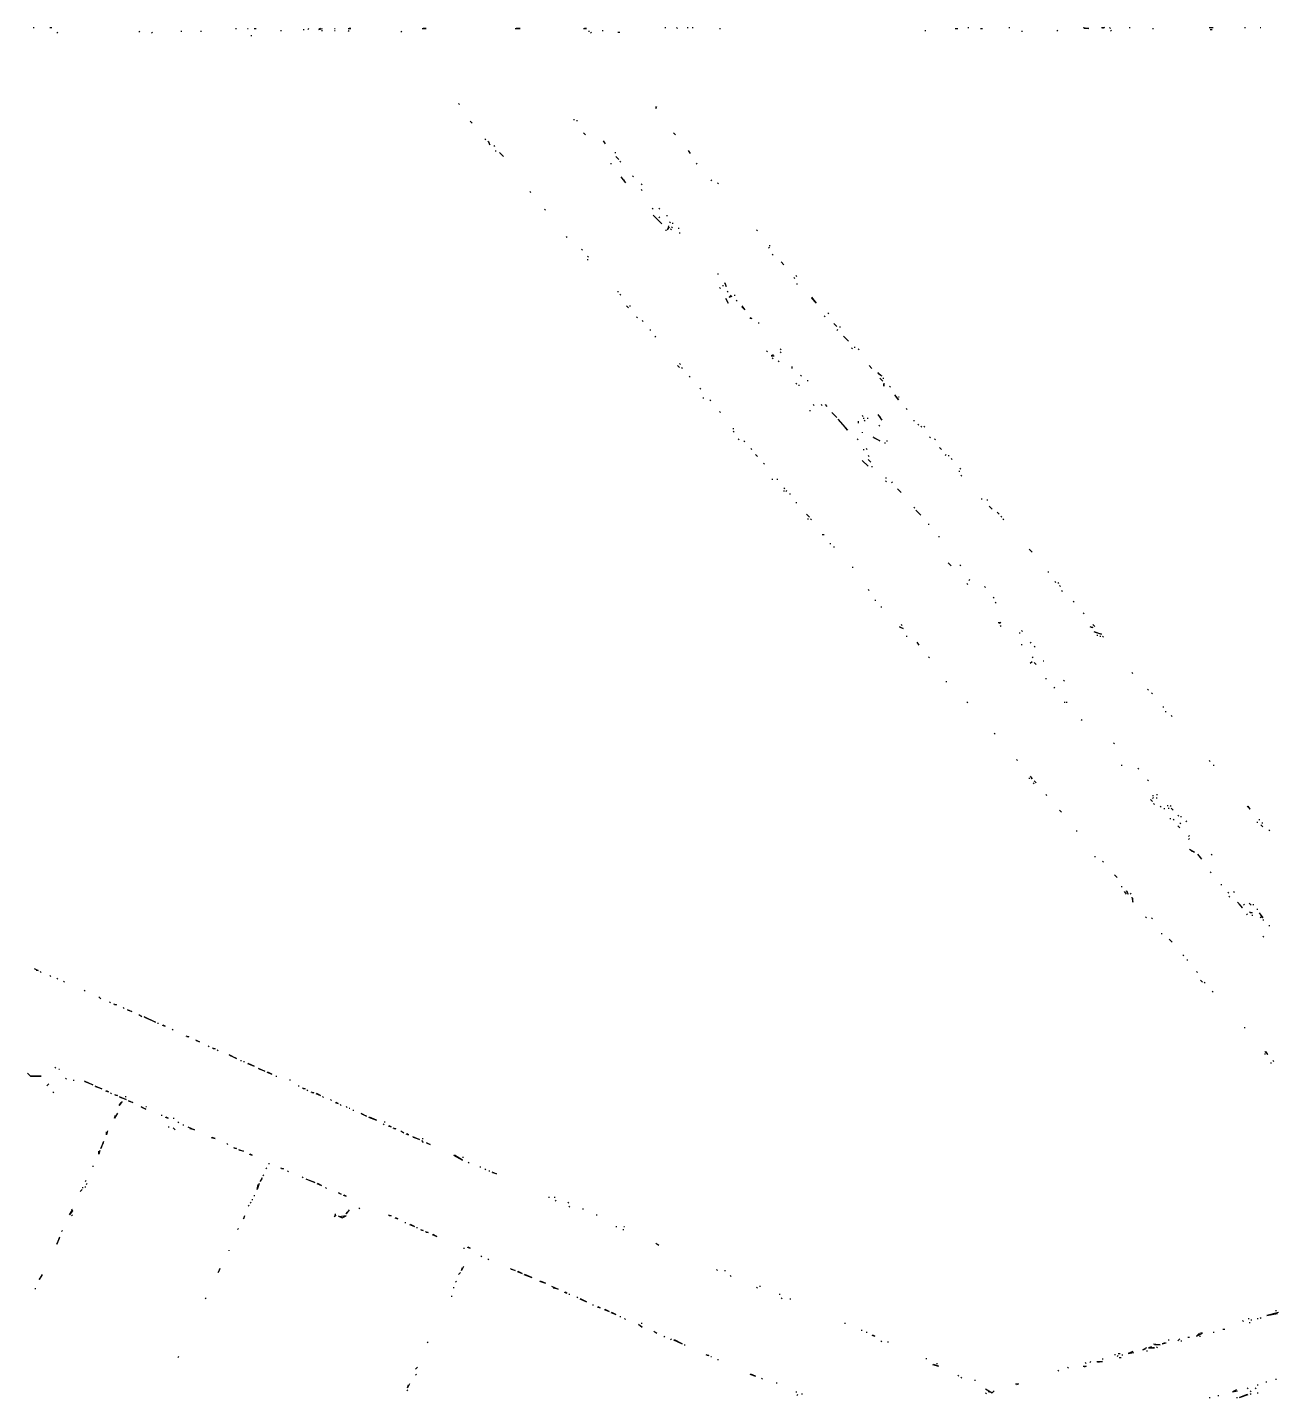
# Model space of a CAD drawing. Extents: x 1 to 1989, y -9 to 1002.
# Drawn here: x 1562 to 1775.3, y 767.8 to 1001.5 of the extents above; entities that cross this region are included whole.
import ezdxf

# ---------------------------------------------------------------- set-up
doc = ezdxf.new("R2010")
doc.units = 0
doc.layers.add('LINEWORK', color=4, linetype='CONTINUOUS')

msp = doc.modelspace()

# ---------------------------------------------------------------- linework, layer by layer
at = {"layer": 'LINEWORK'}
for points in [[(1563, 1001.5), (1563.1667, 1001.5)], [(1565.8333, 1001.5), (1566.1667, 1001.5)], [(1567.1667, 1000.6667), (1567, 1000.5)], [(1581.1667, 1000.8333), (1581, 1000.6667)], [(1583.3333, 1000.6667), (1583.1667, 1000.5)], [(1588.1667, 1000.8333), (1588.3333, 1000.8333)], [(1591.5, 1000.8333), (1591.6667, 1000.8333)], [(1597.5, 1001.3333), (1597.6667, 1001.3333)], [(1599.5, 1001.3333), (1599.6667, 1001.3333)], [(1600.1667, 1000.1667), (1600.1667, 1000)], [(1600.6667, 1001.3333), (1601, 1001.3333)], [(1605.1667, 1001), (1605.3333, 1001)], [(1609, 1001.1667), (1609.1667, 1001.1667)], [(1610, 1001.3333), (1609.8333, 1001.1667)], [(1612, 1001.3333), (1611.6667, 1001.1667), (1612.3333, 1001.3333)], [(1612.1667, 1001), (1612.3333, 1001)], [(1614.3333, 1001.3333), (1614.5, 1001.3333)], [(1614.3333, 1001), (1614.5, 1001)], [(1616.6667, 1001.3333), (1617.1667, 1001.3333), (1616.8333, 1001.3333)], [(1616.6667, 1001), (1616.8333, 1000.8333)], [(1625.8333, 1000.8333), (1625.6667, 1000.6667)], [(1629.3333, 1001.3333), (1630, 1001.3333), (1629.5, 1001.3333)], [(1645.1667, 1001.3333), (1646, 1001.3333), (1645.3333, 1001.3333)], [(1656.8333, 1001.3333), (1657.3333, 1001.3333), (1657, 1001.3333)], [(1657.6667, 1000.8333), (1657.8333, 1000.8333)], [(1658.1667, 1000.6667), (1658, 1000.5)], [(1660, 1001), (1660.1667, 1001)], [(1662.6667, 1000.6667), (1663, 1000.6667)], [(1670.6667, 1001.5), (1670.8333, 1001.5)], [(1672.6667, 1001.5), (1672.8333, 1001.3333)], [(1674.5, 1001.5), (1674.6667, 1001.5)], [(1675.3333, 1001.5), (1675.5, 1001.5)], [(1680, 1001.3333), (1680.1667, 1001.3333)], [(1715, 1001), (1715.1667, 1001)], [(1720.1667, 1001.3333), (1720.6667, 1001.3333)], [(1722.3333, 1001.5), (1722.5, 1001.5)], [(1724.5, 1001.3333), (1724.8333, 1001.3333)], [(1729.3333, 1001.5), (1729.5, 1001.5)], [(1731.5, 1000.8333), (1731.6667, 1000.8333)], [(1737.6667, 1001), (1737.5, 1000.8333)], [(1742, 1001.5), (1743, 1001.3333), (1742.1667, 1001.3333)], [(1745.1667, 1001.5), (1745.6667, 1001.5), (1745.3333, 1001.3333)], [(1746.5, 1001.5), (1746.6667, 1001.3333)], [(1746.8333, 1001), (1746.6667, 1000.8333)], [(1749.8333, 1001.5), (1750, 1001.5)], [(1753.8333, 1001.3333), (1754, 1001.3333)], [(1763.5, 1001.5), (1764.1667, 1001.5)], [(1763.6667, 1001.1667), (1764, 1001.1667)], [(1769.5, 1001.5), (1769.6667, 1001.5)], [(1772.1667, 1001.5), (1772.3333, 1001.5)], [(1635.5, 988.5), (1635.6667, 988.3333)], [(1669.1667, 988), (1669.1667, 987.6667), (1669.3333, 988)], [(1637.5, 985.5), (1637.8333, 985.1667)], [(1655.1667, 985.8333), (1655.1667, 985.6667)], [(1655.6667, 985.6667), (1655.6667, 985.5)], [(1640, 982.5), (1640.1667, 982.3333)], [(1640.5, 982.1667), (1640.8333, 981.5), (1640.6667, 982)], [(1656.8333, 983.5), (1657.1667, 983.1667)], [(1660.1667, 982.1667), (1660.5, 981.6667), (1660.3333, 982)], [(1672.1667, 983.5), (1672.5, 983.1667)], [(1641.5, 981.3333), (1641.6667, 981.1667)], [(1641.8333, 980.5), (1641.8333, 980.3333)], [(1642.5, 980.1667), (1643.1667, 979.5)], [(1662.1667, 980.1667), (1662.3333, 980.1667)], [(1662.3333, 979.5), (1662.8333, 979)], [(1674.6667, 980.5), (1675, 980), (1674.8333, 980.3333)], [(1661.5, 978.3333), (1661.5, 978.1667)], [(1663, 978.6667), (1663.1667, 978.5)], [(1676, 978.3333), (1676.1667, 978.1667)], [(1663.1667, 976), (1664, 975), (1663.6667, 975.5)], [(1665.1667, 976.1667), (1665.3333, 976)], [(1666.6667, 974.8333), (1666.8333, 974.6667)], [(1678.5, 975.5), (1678.6667, 975.3333)], [(1679.6667, 975), (1679.8333, 974.8333)], [(1647.6667, 973.5), (1647.8333, 973.3333)], [(1666.6667, 973.8333), (1666.8333, 973.6667)], [(1650.1667, 970.5), (1650.3333, 970.3333)], [(1668.5, 970.6667), (1668.6667, 970.5)], [(1669.6667, 970.6667), (1669.8333, 970.5)], [(1668.6667, 969.5), (1670.1667, 968)], [(1669.8333, 969.1667), (1669.6667, 969)], [(1671, 969.5), (1671, 969.3333)], [(1671.3333, 967.6667), (1671.1667, 967), (1671.5, 967.5)], [(1671.5, 968.3333), (1671.6667, 968.1667)], [(1671.8333, 967.5), (1672, 967.3333)], [(1672, 968.1667), (1672, 968)], [(1653.8333, 965.8333), (1654, 965.6667)], [(1670.8333, 967), (1670.8333, 966.8333)], [(1671.6667, 967.1667), (1671.8333, 967)], [(1673, 967.3333), (1673, 967.1667)], [(1673.1667, 966.5), (1673.1667, 966.3333)], [(1686.3333, 967), (1686.5, 966.8333)], [(1656.5, 963.6667), (1656.6667, 963.5)], [(1688.3333, 964), (1688.5, 963.8333)], [(1688.5, 964.3333), (1688.6667, 964.3333)], [(1689, 962.8333), (1689.1667, 962.6667)], [(1657.5, 962.5), (1657.6667, 962.3333)], [(1657.5, 962), (1657.5, 961.8333)], [(1690.5, 961.5), (1691, 961)], [(1679.6667, 959.5), (1679.8333, 959.5)], [(1692.6667, 958.8333), (1692.8333, 958.6667)], [(1693, 959.1667), (1693.1667, 959)], [(1662.6667, 956.5), (1662.6667, 956.3333)], [(1663, 956), (1663.1667, 955.8333)], [(1680, 957.1667), (1680.1667, 957)], [(1680.5, 957.5), (1680.6667, 957.5)], [(1680.8333, 958), (1681.1667, 957.3333), (1681, 957.8333)], [(1681.3333, 956.5), (1681.5, 956.3333)], [(1682, 955.8333), (1681.6667, 955.5), (1682.1667, 955.6667)], [(1682.5, 955.8333), (1682.6667, 955.8333)], [(1693.1667, 957.8333), (1693.1667, 957.6667)], [(1664.1667, 954), (1664.5, 953.6667)], [(1664.6667, 954), (1664.8333, 954)], [(1681, 955.3333), (1681.5, 954.5), (1681.1667, 955.1667)], [(1682.8333, 955), (1683, 954.8333)], [(1683.8333, 954), (1684.3333, 953.3333), (1683.8333, 953.8333)], [(1695.6667, 955.5), (1696.5, 954.5), (1695.6667, 955.3333)], [(1665.8333, 952.1667), (1666, 952)], [(1666.8333, 951.5), (1667, 951.3333)], [(1685.1667, 952), (1685.5, 951.8333), (1685.1667, 951.8333)], [(1686.6667, 951.1667), (1686.6667, 951)], [(1697.8333, 952.3333), (1698, 952.1667)], [(1698.5, 952.8333), (1698.6667, 952.6667)], [(1668.1667, 950), (1668.1667, 949.8333)], [(1669.1667, 948.8333), (1669, 948.6667)], [(1699.5, 951), (1700, 950.5)], [(1700.1667, 950), (1700, 949.8333)], [(1700.5, 950.5), (1700.5, 950.3333)], [(1701.1667, 948.8333), (1702, 948)], [(1690.3333, 946.6667), (1690.5, 946.5)], [(1702.5, 946.8333), (1702.6667, 946.6667)], [(1703, 947), (1703, 946.8333)], [(1703.6667, 946.6667), (1703.8333, 946.5)], [(1673.1667, 944.1667), (1673.3333, 944)], [(1688, 946.3333), (1688.1667, 946.1667)], [(1689.1667, 945.6667), (1688.8333, 945.5), (1689.3333, 945.5)], [(1689, 945.1667), (1689.1667, 945)], [(1690, 944.6667), (1690.1667, 944.5)], [(1690.3333, 946.1667), (1690.5, 946)], [(1672.8333, 943.8333), (1673.1667, 943.5)], [(1673.6667, 943.5), (1673.5, 943.3333)], [(1674.8333, 942), (1675, 941.8333)], [(1692.3333, 943.6667), (1692.3333, 943.3333)], [(1693.8333, 942.1667), (1694, 942)], [(1705.5, 943.8333), (1706, 943.3333)], [(1707, 942.6667), (1707.6667, 942), (1707, 942.5)], [(1676.6667, 940), (1676.8333, 939.8333)], [(1693, 940.8333), (1693.1667, 940.6667)], [(1693.5, 940.5), (1693.6667, 940.5)], [(1695, 941.3333), (1695, 941.1667)], [(1707.3333, 941.6667), (1707.8333, 941.1667)], [(1707.8333, 941.6667), (1708, 941.6667)], [(1708, 940.8333), (1708, 940.3333), (1708, 940.6667)], [(1709, 940.3333), (1709.1667, 940.1667)], [(1677.1667, 938.3333), (1677.3333, 938.3333)], [(1678.3333, 938), (1678.5, 937.8333)], [(1696, 937.1667), (1696.1667, 937)], [(1697.3333, 937.1667), (1697.5, 937)], [(1698, 937.1667), (1698.3333, 936.8333)], [(1709.8333, 938.8333), (1710.5, 938), (1710, 938.6667)], [(1710.5, 938.5), (1710.6667, 938.5)], [(1680, 936), (1680.1667, 935.8333)], [(1695.3333, 936.1667), (1695.5, 936.1667)], [(1699.1667, 935.8333), (1700, 935)], [(1704.3333, 935.3333), (1704.5, 935.1667)], [(1704.5, 934.8333), (1704.6667, 934.8333)], [(1705.1667, 934.8333), (1705.3333, 934.8333)], [(1707, 935.5), (1707.6667, 934.5), (1707.3333, 935.1667)], [(1711.8333, 936.5), (1712, 936.3333)], [(1682.3333, 933.1667), (1682.3333, 933)], [(1682.3333, 932.6667), (1682.5, 932.5)], [(1700.1667, 934.6667), (1701.8333, 932.8333), (1701.1667, 933.6667)], [(1703.6667, 934.3333), (1703.6667, 934)], [(1704.3333, 932.5), (1704.3333, 932.3333)], [(1704.6667, 934.5), (1704.8333, 934.3333)], [(1707.1667, 933.6667), (1707.3333, 933.5)], [(1713.1667, 934.5), (1713.1667, 934.3333)], [(1713.8333, 933.8333), (1714, 933.6667)], [(1714.3333, 933.5), (1714.5, 933.3333)], [(1714.8333, 933.5), (1715, 933.3333)], [(1683.1667, 931.3333), (1683.3333, 931.1667)], [(1684.1667, 931), (1684.3333, 930.8333)], [(1703.5, 931.3333), (1703.6667, 931.1667)], [(1706.1667, 931.6667), (1707.3333, 931), (1706.3333, 931.5)], [(1708.1667, 930.6667), (1708.3333, 930.6667)], [(1708.5, 931), (1708.6667, 931)], [(1715.8333, 931.6667), (1716, 931.5)], [(1716.6667, 931.3333), (1716.8333, 931.1667)], [(1685.3333, 929.6667), (1685.5, 929.5)], [(1686.1667, 928.6667), (1686.5, 928.3333)], [(1704.3333, 927.6667), (1705.3333, 926.6667)], [(1704.5, 929.5), (1704.6667, 929.5)], [(1705, 929.6667), (1705.1667, 929.5)], [(1705.3333, 928.5), (1705.5, 928.3333)], [(1705.3333, 927.8333), (1705.8333, 927.3333)], [(1717.5, 929.8333), (1717.8333, 929.5)], [(1718.6667, 928.6667), (1718.5, 928.5)], [(1719, 928.5), (1719.1667, 928.5)], [(1719.5, 928), (1719.6667, 927.8333)], [(1687.5, 927.1667), (1687.6667, 927)], [(1706, 926.6667), (1706, 926.5)], [(1720.8333, 925.8333), (1721, 925.8333)], [(1721, 926.3333), (1721.1667, 926.1667)], [(1689, 924.5), (1689, 924.3333)], [(1689.8333, 924.5), (1689.8333, 924.3333)], [(1691, 923), (1691.1667, 922.8333)], [(1708.3333, 924.6667), (1708.5, 924.6667)], [(1708.3333, 924.1667), (1708.5, 924)], [(1709.5, 924), (1709.3333, 923.8333)], [(1721.1667, 925.1667), (1721.3333, 925)], [(1691, 922.5), (1691, 922.3333)], [(1691.5, 922.5), (1691.3333, 922.3333)], [(1692, 922), (1692, 921.8333)], [(1710.3333, 922.8333), (1711, 922.1667)], [(1724.6667, 921.1667), (1724.6667, 921)], [(1725.6667, 921), (1725.6667, 920.8333)], [(1693, 920.5), (1693.1667, 920.5)], [(1694.8333, 918.5), (1695.3333, 918), (1695, 918.3333)], [(1713.1667, 919.6667), (1713.3333, 919.5)], [(1713.5, 919.1667), (1714.3333, 918.3333)], [(1726, 919.8333), (1726.5, 919.3333)], [(1727.3333, 918.8333), (1727.6667, 918.5)], [(1695, 917.6667), (1695.1667, 917.6667)], [(1695.5, 917.6667), (1695.6667, 917.5)], [(1715.6667, 916.8333), (1715.6667, 916.6667)], [(1728, 918.1667), (1728.1667, 918)], [(1728.3333, 917.6667), (1728.5, 917.5)], [(1697.5, 915), (1697.8333, 915)], [(1717.3333, 914.6667), (1717.5, 914.6667)], [(1698.8333, 913.5), (1699, 913.5)], [(1699.5, 913), (1699.5, 912.8333)], [(1732.8333, 912.5), (1733.3333, 912)], [(1702.6667, 909.5), (1702.6667, 909.3333)], [(1719, 910.1667), (1719.5, 909.6667)], [(1721, 909.8333), (1721.1667, 909.6667)], [(1722.1667, 906.6667), (1722.3333, 906.5)], [(1722.6667, 907.3333), (1722.5, 907.1667)], [(1736, 908.6667), (1736.1667, 908.6667)], [(1737.1667, 907), (1737.3333, 906.8333)], [(1737.6667, 906.8333), (1737.8333, 906.6667)], [(1705.3333, 905.6667), (1705.5, 905.5)], [(1725.1667, 906.1667), (1725.3333, 906)], [(1726.6667, 904.3333), (1726.8333, 904.1667)], [(1738, 906.3333), (1738.1667, 906.1667)], [(1738.3333, 905.5), (1738.5, 905.3333)], [(1706.5, 903.8333), (1706.6667, 903.8333)], [(1707.5, 902.6667), (1707.6667, 902.6667)], [(1727, 903.5), (1727.1667, 903.3333)], [(1740.3333, 903.6667), (1740.5, 903.5)], [(1711, 899.6667), (1711.1667, 899.5)], [(1727.5, 900), (1728, 900), (1727.6667, 899.8333)], [(1742, 901.6667), (1742.1667, 901.5)], [(1743.6667, 899.6667), (1744, 899.3333)], [(1710.6667, 899.3333), (1711.3333, 899), (1710.8333, 899.1667)], [(1711.8333, 897.6667), (1712, 897.6667)], [(1727.8333, 899.5), (1728, 899.3333)], [(1731.1667, 898.3333), (1731.1667, 898.1667)], [(1731.5, 898.6667), (1731.6667, 898.5)], [(1743.1667, 899.3333), (1743.6667, 899.1667), (1743.3333, 899.1667)], [(1743.8333, 898.5), (1745.1667, 898), (1744, 898.3333)], [(1744.3333, 897.8333), (1744.5, 897.8333)], [(1744.8333, 897.6667), (1745, 897.6667)], [(1745.3333, 897.6667), (1745.5, 897.5)], [(1713.6667, 896.6667), (1714, 896.1667), (1713.8333, 896.5)], [(1731.5, 896.3333), (1731.5, 896.1667)], [(1733.1667, 896.6667), (1733, 896.5)], [(1733.6667, 896), (1733.8333, 895.8333)], [(1715.6667, 894.1667), (1715.8333, 894)], [(1733.3333, 893.3333), (1733, 893)], [(1733.5, 894.1667), (1733.3333, 894)], [(1733.6667, 893.1667), (1734, 892.8333)], [(1735.1667, 893.5), (1735.3333, 893.5)], [(1735.6667, 890.5), (1735.6667, 890.3333)], [(1750.3333, 891.5), (1750.5, 891.3333)], [(1718.6667, 890), (1718.6667, 889.8333)], [(1737.1667, 889), (1737, 888.8333)], [(1738.6667, 890.1667), (1738.8333, 890)], [(1753, 888.6667), (1753.1667, 888.5)], [(1753.6667, 888), (1753.8333, 887.8333)], [(1722.1667, 886.5), (1722.3333, 886.3333)], [(1738.8333, 886.5), (1738.8333, 886.3333)], [(1739.1667, 886.5), (1739.1667, 886.3333)], [(1755.6667, 885.6667), (1755.6667, 885.5)], [(1741.6667, 883.5), (1741.8333, 883.3333)], [(1756, 884.8333), (1756.1667, 884.8333)], [(1757, 884.1667), (1757.1667, 884)], [(1726.8333, 881.1667), (1727, 881)], [(1747.1667, 879.5), (1747.3333, 879.3333)], [(1730.6667, 876.6667), (1730.8333, 876.5)], [(1763.5, 876.5), (1763.6667, 876.3333)], [(1748.5, 875.6667), (1748.6667, 875.6667)], [(1751.3333, 875.1667), (1751.5, 875)], [(1764.1667, 875.6667), (1764.3333, 875.6667)], [(1732.8333, 873.5), (1732.8333, 873.3333)], [(1733, 873.8333), (1733.3333, 873.3333), (1733.1667, 873.6667)], [(1733.5, 872.6667), (1733.6667, 872.5)], [(1733.6667, 873), (1734, 872.6667)], [(1753, 873.1667), (1753.1667, 873)], [(1735.6667, 870.6667), (1735.8333, 870.5)], [(1753.5, 869.8333), (1753.8333, 869.5)], [(1753.8333, 870.5), (1754, 870.5)], [(1754, 870.1667), (1753.8333, 870)], [(1754.5, 870.6667), (1754.6667, 870.6667)], [(1754.5, 870.1667), (1754.5, 870)], [(1738, 868), (1738.3333, 867.6667)], [(1754, 869.1667), (1754.1667, 869)], [(1755.1667, 868.6667), (1755.3333, 868.5)], [(1755.8333, 868.3333), (1755.8333, 868.1667)], [(1756.3333, 868.8333), (1756.5, 868.8333)], [(1756.5, 868.3333), (1756.6667, 868.3333)], [(1756.8333, 868.8333), (1757, 868.6667)], [(1757, 868.3333), (1757.3333, 868)], [(1758.1667, 867.1667), (1758.3333, 867)], [(1758.6667, 867), (1758.6667, 866.8333)], [(1770, 868.6667), (1770.5, 868.1667), (1770.1667, 868.6667)], [(1756.8333, 866.6667), (1756.8333, 866.5)], [(1757.3333, 866.5), (1757.5, 866.3333)], [(1758.1667, 865.3333), (1758.5, 865)], [(1758.5, 865.8333), (1758.6667, 865.6667)], [(1759.6667, 866.1667), (1759.5, 866)], [(1771.6667, 866), (1771.6667, 865.8333)], [(1772, 866.5), (1772, 866.3333)], [(1772.3333, 865.5), (1772.6667, 865.1667)], [(1772.5, 865.8333), (1772.6667, 865.8333)], [(1773.6667, 864.6667), (1773.8333, 864.5)], [(1740.8333, 864.5), (1741, 864.5)], [(1760.1667, 863.6667), (1760, 863.5)], [(1760.1667, 863.1667), (1760, 863)], [(1744, 860.1667), (1744, 860)], [(1760.1667, 861.3333), (1761, 860.8333), (1760.5, 861)], [(1761.5, 860.5), (1762.1667, 859.6667), (1762, 860)], [(1763.8333, 860.5), (1764, 860.3333)], [(1745.3333, 859.3333), (1745.5, 859.1667)], [(1747.3333, 857), (1747.8333, 856.5), (1747.5, 856.8333)], [(1763.6667, 857.5), (1763.8333, 857.3333)], [(1765.5, 855.3333), (1765.6667, 855.3333)], [(1748.5, 855), (1748.6667, 855)], [(1749, 854.1667), (1749.3333, 853.6667), (1749.1667, 854)], [(1749.3333, 854.3333), (1749.6667, 853.6667), (1749.5, 854.1667)], [(1750, 853.8333), (1750.1667, 853.6667)], [(1750.3333, 853.1667), (1750.5, 852.3333), (1750.5, 853)], [(1766.6667, 854), (1766.8333, 853.8333)], [(1766.8333, 853.3333), (1767, 853.1667)], [(1767.6667, 854.1667), (1767.8333, 854)], [(1768.3333, 852.3333), (1769.1667, 851.3333), (1768.6667, 852)], [(1769.5, 852), (1769.3333, 851.8333)], [(1770.3333, 852.1667), (1770.6667, 851.8333)], [(1770.3333, 850.6667), (1770.8333, 850.5), (1770.5, 850.5)], [(1771, 852), (1771, 851.8333)], [(1771.6667, 851.1667), (1771.6667, 851)], [(1752.6667, 849.8333), (1752.8333, 849.6667)], [(1753.6667, 849.6667), (1753.8333, 849.5)], [(1769.8333, 850.3333), (1770, 850.1667)], [(1770.8333, 850.1667), (1770.8333, 850)], [(1772, 850.5), (1772.6667, 849.6667), (1772.3333, 850.1667)], [(1772.1667, 849.8333), (1772.3333, 849.6667)], [(1772.6667, 849.3333), (1772.8333, 849.3333)], [(1773.6667, 848.3333), (1773.8333, 848.3333)], [(1755.3333, 847), (1755.5, 847)], [(1756.6667, 846), (1757.1667, 845.5)], [(1772.6667, 846.5), (1772.8333, 846.3333)], [(1759, 843.3333), (1759.1667, 843.1667)], [(1759.6667, 842.5), (1759.8333, 842.5)], [(1563.1667, 841), (1563.8333, 840.6667), (1563.5, 840.6667)], [(1564.1667, 840.5), (1564.3333, 840.3333)], [(1565.8333, 839.8333), (1566, 839.6667)], [(1567, 839.3333), (1567.1667, 839.1667)], [(1761.3333, 840.5), (1761.5, 840.3333)], [(1762, 839), (1762.3333, 838.6667)], [(1568.1667, 838.8333), (1568.3333, 838.6667)], [(1571.6667, 837.3333), (1571.8333, 837.1667)], [(1762.6667, 838.6667), (1762.8333, 838.5)], [(1764, 837.1667), (1764.1667, 837)], [(1574.1667, 836.1667), (1574.5, 835.8333)], [(1576, 835.3333), (1576.1667, 835.1667)], [(1576.6667, 835), (1577.1667, 834.8333), (1576.8333, 834.8333)], [(1578.3333, 834.3333), (1578.5, 834.1667)], [(1579, 834), (1579.8333, 833.6667), (1579.1667, 833.8333)], [(1581, 833.1667), (1581.5, 832.8333), (1581.1667, 833)], [(1581.8333, 832.8333), (1583.8333, 831.8333), (1582, 832.6667)], [(1584.1667, 831.6667), (1584.3333, 831.6667)], [(1585, 831.3333), (1585.5, 831.1667), (1585.1667, 831.3333)], [(1586.6667, 830.6667), (1586.8333, 830.5)], [(1769.5, 831), (1769.5, 830.8333)], [(1589, 829.5), (1589.5, 829.3333), (1589.1667, 829.3333)], [(1590.6667, 828.8333), (1591.3333, 828.5), (1590.8333, 828.6667)], [(1592.8333, 827.8333), (1593, 827.6667)], [(1593.5, 827.5), (1594, 827.3333), (1593.6667, 827.3333)], [(1594.3333, 827.1667), (1594.5, 827)], [(1596.3333, 826.3333), (1597.6667, 825.6667), (1596.5, 826.1667)], [(1598.3333, 825.3333), (1598.5, 825.3333)], [(1598.8333, 825.1667), (1599, 825.1667)], [(1773, 826.8333), (1773.5, 826.3333), (1773.1667, 826.8333)], [(1773, 826.5), (1773, 826.3333)], [(1774, 825), (1774, 824.8333)], [(1774.3333, 825.3333), (1774.5, 825.1667)], [(1562, 823.1667), (1562.5, 822.6667), (1564.3333, 822.6667), (1562.5, 822.6667)], [(1566.6667, 824.1667), (1566.8333, 824)], [(1567.3333, 823.8333), (1567.5, 823.8333)], [(1599.5, 824.8333), (1600.6667, 824.3333), (1599.6667, 824.8333)], [(1601.3333, 824), (1602.5, 823.5), (1601.5, 823.8333)], [(1602.8333, 823.3333), (1603.6667, 823), (1603, 823.3333)], [(1604.3333, 822.6667), (1604.5, 822.6667)], [(1565.6667, 821.3333), (1565.3333, 821)], [(1568.5, 822.3333), (1568.6667, 822.1667)], [(1569.8333, 822), (1569.8333, 821.8333)], [(1571.6667, 821.8333), (1573.1667, 821.1667), (1571.8333, 821.6667)], [(1573.5, 821), (1574.6667, 820.5), (1573.6667, 820.8333)], [(1606.6667, 822), (1606.8333, 822)], [(1608.1667, 821), (1608.3333, 821)], [(1608.8333, 820.6667), (1609.3333, 820.5), (1609, 820.5)], [(1609.6667, 820.3333), (1609.8333, 820.1667)], [(1566.3333, 820), (1566.5, 819.8333)], [(1575.3333, 820.1667), (1575.8333, 820), (1575.5, 820.1667)], [(1576.1667, 819.8333), (1576.3333, 819.6667)], [(1576.8333, 819.5), (1577.3333, 819.3333), (1577, 819.3333)], [(1577.6667, 819.1667), (1578.8333, 818.6667), (1577.8333, 819)], [(1578.1667, 818.3333), (1577.6667, 817.6667), (1578, 818.1667)], [(1578.6667, 819.1667), (1578.8333, 819.1667)], [(1579.1667, 818.5), (1580, 818.1667), (1579.3333, 818.3333)], [(1610.3333, 820), (1610.8333, 819.8333), (1610.5, 819.8333)], [(1611.1667, 819.6667), (1612, 819.3333), (1611.3333, 819.6667)], [(1612.3333, 819.1667), (1612.5, 819)], [(1613.6667, 818.6667), (1613.8333, 818.5)], [(1614.5, 818.1667), (1615, 818), (1614.6667, 818.1667)], [(1577.3333, 816.3333), (1576.8333, 815.5), (1577, 816)], [(1581.3333, 817.5), (1582.1667, 817), (1581.5, 817.3333)], [(1582.1667, 817.5), (1582.3333, 817.5)], [(1584.8333, 816), (1585, 816)], [(1585.5, 815.6667), (1586, 815.5), (1585.6667, 815.6667)], [(1586.8333, 815.5), (1587, 815.5)], [(1615.3333, 817.8333), (1615.5, 817.6667)], [(1616.3333, 817.5), (1616.5, 817.3333)], [(1616.8333, 817.1667), (1617, 817.1667)], [(1617.5, 816.8333), (1617.6667, 816.8333)], [(1618.8333, 816.3333), (1619.8333, 815.8333), (1619, 816.1667)], [(1620.1667, 815.6667), (1621.5, 815.1667), (1620.3333, 815.6667)], [(1575.6667, 813.3333), (1575.5, 812.6667), (1575.5, 813.1667)], [(1586, 814), (1586.1667, 814)], [(1586.8333, 813.8333), (1587.1667, 813.5)], [(1587.6667, 814.8333), (1587.8333, 814.6667)], [(1588.5, 814.3333), (1588.6667, 814.3333)], [(1589.3333, 814), (1590.5, 813.5), (1589.6667, 813.6667)], [(1622.6667, 814.5), (1622.8333, 814.3333)], [(1622.8333, 814.8333), (1623, 814.8333)], [(1623.5, 814.1667), (1624, 814), (1623.6667, 814.1667)], [(1624.3333, 813.8333), (1624.8333, 813.6667), (1624.5, 813.6667)], [(1625.6667, 813.3333), (1626.1667, 813), (1625.8333, 813.1667)], [(1575, 811.5), (1574.5, 810.3333), (1575, 811.3333)], [(1593.3333, 812.1667), (1594, 812), (1593.5, 812.1667)], [(1596, 811.1667), (1596.1667, 811)], [(1626.5, 812.8333), (1627, 812.6667), (1626.6667, 812.8333)], [(1627.6667, 812.3333), (1628.8333, 811.8333), (1627.8333, 812.1667)], [(1629.1667, 811.6667), (1629.5, 811.3333)], [(1629.3333, 812), (1629.5, 812)], [(1630, 811.3333), (1630.6667, 811), (1630.1667, 811.1667)], [(1574.3333, 810), (1574.1667, 809.3333), (1574.1667, 809.8333)], [(1597.1667, 810.5), (1597.6667, 810.3333), (1597.3333, 810.3333)], [(1598, 810.1667), (1598.8333, 809.8333), (1598.1667, 810)], [(1599.8333, 809.3333), (1600.3333, 809.1667), (1600, 809.3333)], [(1634.6667, 809.1667), (1636.1667, 808.3333), (1634.8333, 809.1667)], [(1636.1667, 808.8333), (1636.3333, 808.8333)], [(1573.1667, 807.3333), (1573.1667, 807.1667)], [(1602.8333, 807), (1602.6667, 806.8333)], [(1603.1667, 807.8333), (1603.1667, 807.6667)], [(1605.1667, 807), (1605.6667, 806.8333), (1605.3333, 806.8333)], [(1606.3333, 806.5), (1606.5, 806.3333)], [(1637.1667, 808), (1637.3333, 807.8333)], [(1639.1667, 807.1667), (1639.3333, 807.1667)], [(1640, 806.8333), (1640.1667, 806.6667)], [(1640.6667, 806.5), (1640.8333, 806.5)], [(1641.1667, 806.3333), (1642, 806), (1641.3333, 806.1667)], [(1572, 804.8333), (1571.8333, 804.6667)], [(1571.8333, 803.8333), (1571.8333, 803.6667)], [(1572.1667, 804.3333), (1572, 804.1667)], [(1601.5, 804.3333), (1601.1667, 803.3333), (1601.3333, 804.1667)], [(1602, 805.3333), (1601.6667, 804.6667), (1602, 805.1667)], [(1602.3333, 805.8333), (1602.1667, 805.6667)], [(1608.8333, 805.5), (1609, 805.3333)], [(1609.5, 805.1667), (1611, 804.5), (1609.6667, 805)], [(1611.3333, 804.3333), (1612.1667, 804), (1611.5, 804.3333)], [(1571.3333, 803.3333), (1571, 803)], [(1571.3333, 803.6667), (1571.5, 803.6667)], [(1600.3333, 801.6667), (1600.3333, 801.5)], [(1600.6667, 802.3333), (1600.6667, 802.1667)], [(1612.8333, 803.6667), (1613, 803.5)], [(1615, 802.8333), (1615.5, 802.5), (1615.1667, 802.6667)], [(1615.8333, 802.3333), (1616.3333, 802.1667), (1616, 802.3333)], [(1650.8333, 802), (1651, 802)], [(1651.8333, 802), (1652, 802)], [(1652.1667, 801.5), (1652, 801.3333)], [(1569.5, 800), (1569.6667, 799.6667), (1569.1667, 799), (1569.6667, 799.8333)], [(1599.8333, 800.6667), (1599.6667, 800.5)], [(1600.1667, 801.1667), (1600, 801)], [(1614.5, 799.1667), (1614.3333, 798.6667), (1614.6667, 799)], [(1616.8333, 799.8333), (1616.3333, 799.1667), (1616.5, 799.5)], [(1618.5, 800.1667), (1618.6667, 800)], [(1654.1667, 801.1667), (1654.3333, 801)], [(1654.3333, 800.5), (1654.5, 800.3333)], [(1656.6667, 800), (1656.8333, 800)], [(1569.6667, 799), (1569.5, 798.8333)], [(1599, 798.8333), (1598.8333, 798.3333), (1599, 798.6667)], [(1615, 798.8333), (1615.6667, 798.5), (1616.3333, 798.8333), (1615.1667, 798.6667)], [(1623.5, 799), (1624, 798.8333), (1623.6667, 798.8333)], [(1624.6667, 798.5), (1625.1667, 798.3333), (1624.8333, 798.5)], [(1626.3333, 797.6667), (1626.5, 797.6667)], [(1627.1667, 797.3333), (1628, 797), (1627.3333, 797.3333)], [(1628.3333, 796.8333), (1628.5, 796.8333)], [(1659, 799), (1659.1667, 799)], [(1662.3333, 797), (1662.5, 797)], [(1663.6667, 797), (1663.8333, 797)], [(1567.5, 795.1667), (1567, 794), (1567.5, 795)], [(1568, 796.3333), (1567.8333, 796.1667)], [(1598, 796.6667), (1597.8333, 796.5)], [(1629, 796.5), (1629.5, 796.3333), (1629.1667, 796.3333)], [(1629.8333, 796.1667), (1630.3333, 796), (1630, 796)], [(1631, 795.6667), (1631.8333, 795.3333), (1631.1667, 795.6667)], [(1663.5, 796.5), (1663.6667, 796.5)], [(1596.3333, 793), (1596.3333, 792.8333)], [(1636.3333, 793.3333), (1636.5, 793.3333)], [(1637, 793.5), (1637.5, 793.3333), (1637.1667, 793.5)], [(1669.1667, 794.1667), (1669.6667, 793.8333), (1669.3333, 794)], [(1594.8333, 789.8333), (1594.5, 789.1667), (1594.8333, 789.6667)], [(1636.3333, 790.1667), (1636, 789.5), (1636.1667, 790)], [(1639.3333, 792), (1639.5, 791.8333)], [(1640.5, 791.5), (1640.6667, 791.3333)], [(1644.3333, 789.8333), (1645.1667, 789.5), (1644.5, 789.6667)], [(1564.5, 788.8333), (1564, 788), (1564.5, 788.6667)], [(1635.1667, 787.6667), (1635, 787.5)], [(1635.8333, 789.1667), (1635.5, 788.8333)], [(1645.5, 789.3333), (1646.3333, 789), (1645.6667, 789.3333)], [(1646.6667, 788.8333), (1648, 788.3333), (1646.8333, 788.8333)], [(1649.3333, 787.6667), (1650.3333, 787.3333), (1649.5, 787.6667)], [(1679.5, 789.6667), (1679.6667, 789.5)], [(1680.8333, 789.5), (1681, 789.5)], [(1681.8333, 788.6667), (1682, 788.5)], [(1563.3333, 786.5), (1563.3333, 786.3333)], [(1634.3333, 785.1667), (1634.3333, 785)], [(1634.6667, 786.6667), (1634.6667, 786.5)], [(1651.3333, 786.8333), (1652.5, 786.3333), (1651.6667, 786.5)], [(1653.5, 785.8333), (1654, 785.6667), (1653.6667, 785.8333)], [(1654.3333, 785.5), (1654.5, 785.5)], [(1686.3333, 786.6667), (1686.5, 786.5)], [(1686.8333, 786.8333), (1687, 786.8333)], [(1690.1667, 785.5), (1690.3333, 785.5)], [(1592.5, 784.8333), (1592.3333, 784.6667)], [(1655.6667, 785), (1655.8333, 784.8333)], [(1656.1667, 784.6667), (1657.3333, 784.1667), (1656.3333, 784.6667)], [(1658.3333, 783.6667), (1658.5, 783.6667)], [(1659.1667, 783.3333), (1659.6667, 783.1667), (1659.3333, 783.3333)], [(1660.3333, 782.8333), (1661.1667, 782.5), (1660.5, 782.8333)], [(1690.5, 784.8333), (1690.6667, 784.6667)], [(1692, 784.6667), (1692.1667, 784.6667)], [(1661.5, 782.3333), (1662.3333, 782), (1661.6667, 782.3333)], [(1663, 781.6667), (1663.1667, 781.6667)], [(1663.8333, 781.3333), (1664, 781.1667)], [(1666.6667, 780.5), (1666.8333, 780.5)], [(1701.3333, 780.5), (1701.5, 780.5)], [(1769.1667, 781), (1769.3333, 780.8333)], [(1770.1667, 781.3333), (1770.3333, 781.3333)], [(1770.3333, 780.6667), (1770.5, 780.6667)], [(1770.6667, 781.1667), (1770.6667, 781)], [(1771.6667, 781.3333), (1771.8333, 781.3333)], [(1772.1667, 781.5), (1772.3333, 781.3333)], [(1775.3333, 782.3333), (1773.3333, 781.8333), (1775.1667, 782.1667)], [(1774.8333, 782.6667), (1775, 782.6667)], [(1666.1667, 780.3333), (1666.8333, 779.8333), (1666.3333, 780.1667)], [(1668.8333, 779.1667), (1669.3333, 778.8333), (1669, 779)], [(1670.6667, 778.3333), (1670.5, 778.1667)], [(1704.1667, 779.3333), (1704.3333, 779.3333)], [(1705, 779), (1705.1667, 779)], [(1706, 778.5), (1706.5, 778.3333), (1706.1667, 778.5)], [(1759.8333, 778.1667), (1760.1667, 778.1667)], [(1761.8333, 778.8333), (1761.3333, 778.3333), (1762.3333, 778.8333), (1762, 778.8333)], [(1761.8333, 778.3333), (1762, 778.3333)], [(1764.1667, 779), (1764.3333, 779)], [(1765.8333, 779.5), (1766.1667, 779.5)], [(1630.3333, 777.3333), (1630.1667, 777.1667)], [(1671.8333, 777.8333), (1671.6667, 777.6667)], [(1672.1667, 777.6667), (1673.6667, 777), (1672.3333, 777.6667)], [(1674, 776.8333), (1674.1667, 776.8333)], [(1707.5, 777.5), (1707.6667, 777.3333)], [(1708.6667, 777.3333), (1708.8333, 777.3333)], [(1752.8333, 776.3333), (1752.1667, 776), (1752.6667, 776.1667)], [(1752.8333, 775.8333), (1753, 775.8333)], [(1753.6667, 776.5), (1753.1667, 776.3333), (1754.1667, 776.3333), (1753.8333, 776.3333)], [(1754, 777), (1755.1667, 776.8333), (1754.1667, 776.8333)], [(1754.5, 776.5), (1754.6667, 776.3333)], [(1756, 777.1667), (1755.5, 777), (1756.1667, 777.1667)], [(1756.5, 777.6667), (1756.6667, 777.6667)], [(1758.5, 777.8333), (1758.1667, 777.5)], [(1758.6667, 777.5), (1758.8333, 777.5)], [(1587.8333, 774.8333), (1587.6667, 774.6667)], [(1677.6667, 775.1667), (1678.1667, 775), (1677.8333, 775)], [(1678.5, 774.8333), (1678.6667, 774.8333)], [(1679.6667, 774.3333), (1679.8333, 774.3333)], [(1715.1667, 774.5), (1715.3333, 774.5)], [(1716.3333, 773.5), (1717.3333, 773.1667), (1716.5, 773.5)], [(1717, 773.6667), (1717.1667, 773.6667)], [(1742.3333, 773.8333), (1742.5, 773.6667)], [(1743.3333, 774), (1743.1667, 773.8333)], [(1744.3333, 774), (1745.3333, 774), (1744.5, 773.8333)], [(1745.3333, 774.5), (1745.3333, 774.3333)], [(1747.3333, 775.1667), (1747.5, 775.1667)], [(1748, 775), (1747.8333, 774.8333)], [(1748, 775.3333), (1748.3333, 775.3333)], [(1748.1667, 774.6667), (1748.5, 774.6667)], [(1748.6667, 775.1667), (1748.6667, 775)], [(1750.5, 775.6667), (1749.6667, 775.3333), (1750.6667, 775.5)], [(1628.5, 773), (1628.1667, 772.6667)], [(1628.3333, 771.8333), (1628.1667, 771.6667)], [(1685.1667, 771.8333), (1686.1667, 771.5), (1685.3333, 771.8333)], [(1687.1667, 771.1667), (1687.3333, 771)], [(1720.6667, 771.6667), (1720.8333, 771.5)], [(1721.1667, 771.3333), (1721.3333, 771.1667)], [(1737.8333, 772.5), (1737.6667, 772.3333)], [(1739.3333, 773), (1739.5, 772.8333)], [(1742, 773.1667), (1742.5, 773.1667), (1742.1667, 773)], [(1626.6667, 769.1667), (1626.8333, 769)], [(1627.1667, 770.1667), (1626.8333, 769.5), (1627, 770)], [(1689.6667, 770.3333), (1689.8333, 770.3333)], [(1693, 768.8333), (1693.1667, 768.8333)], [(1723.5, 770.8333), (1723.6667, 770.8333)], [(1725.3333, 769.3333), (1726.5, 768.6667), (1726.8333, 769), (1726.5, 768.6667), (1725.8333, 768.8333)], [(1730.5, 770.1667), (1731, 770.1667), (1730.6667, 770)], [(1768.1667, 769.1667), (1767.5, 768.8333), (1768.3333, 769)], [(1770, 769.5), (1770.1667, 769.3333)], [(1770.5, 769), (1770.6667, 768.8333)], [(1771.3333, 769.5), (1771.5, 769.3333)], [(1771.6667, 770), (1771.8333, 770)], [(1773.1667, 770.5), (1773.3333, 770.5)], [(1774.8333, 771), (1775, 771)], [(1693.3333, 768.3333), (1693.1667, 768.1667)], [(1694, 768.5), (1694.1667, 768.5)], [(1725.5, 768.6667), (1725.3333, 768.5)], [(1763.5, 767.8333), (1763.6667, 767.8333)], [(1765, 768.1667), (1765.1667, 768.1667)], [(1768.1667, 767.8333), (1768.3333, 767.8333)], [(1770, 768.3333), (1768.6667, 767.8333), (1770.1667, 768.3333)], [(1770.6667, 768.5), (1770.5, 768.3333)], [(1771.6667, 768.6667), (1771.8333, 768.6667)]]:
    msp.add_lwpolyline(points, dxfattribs=at)

doc.saveas('drawing.dxf')
